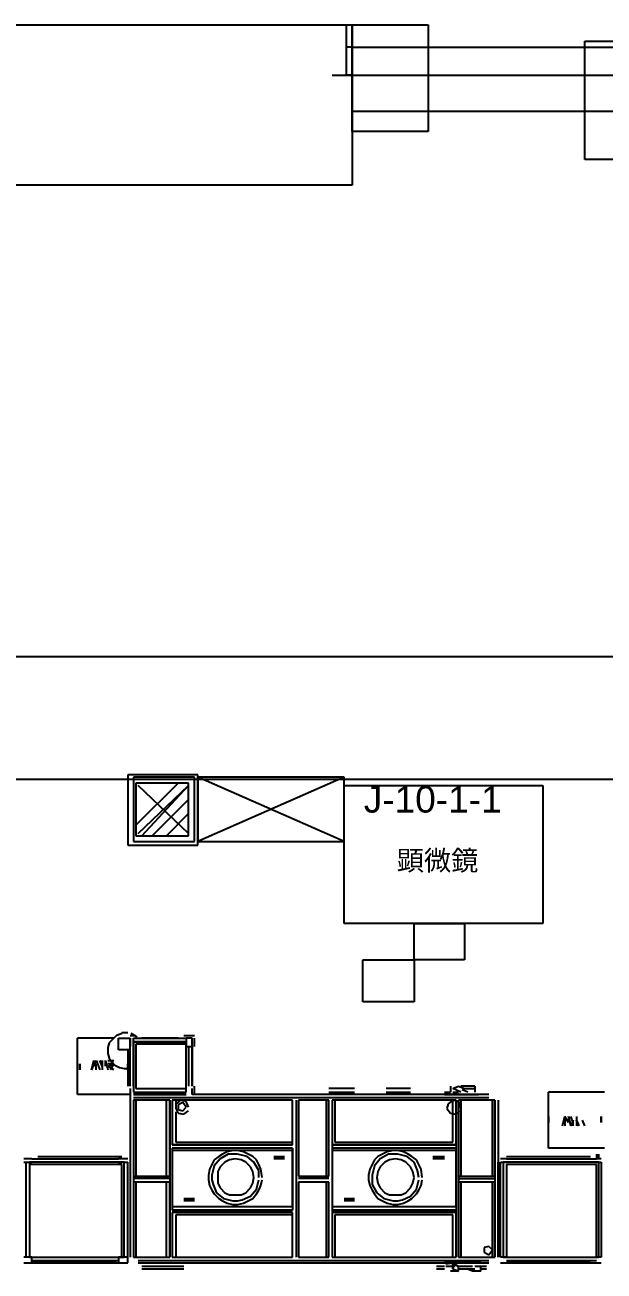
# Model space of a CAD drawing. Header units: millimetres. Extents: x 5 to 415, y 48 to 251.
# Drawn here: x 194.79 to 203.53, y 189.79 to 208.58 of the extents above; entities that cross this region are included whole.
import ezdxf

# ---------------------------------------------------------------- set-up
doc = ezdxf.new("R2010")
doc.units = ezdxf.units.MM
doc.layers.add('P', color=7, linetype='Continuous')
doc.layers.add('T', color=7, linetype='Continuous')

msp = doc.modelspace()

# ---------------------------------------------------------------- linework, layer by layer
at = {"layer": 'P'}
for points in [[(187.36, 208.58), (199.725, 208.58)], [(199.637, 207.821), (199.637, 208.58)], [(199.637, 208.58), (199.725, 208.58)], [(199.637, 208.245), (199.637, 208.58)], [(199.637, 208.58), (199.725, 208.58)], [(199.725, 208.58), (199.725, 207.821)], [(199.725, 206.975), (199.725, 208.58)], [(199.725, 208.58), (200.872, 208.58)], [(199.725, 208.58), (199.725, 206.163)], [(199.725, 208.58), (199.725, 208.245)], [(200.872, 208.58), (200.872, 206.975)], [(199.725, 208.245), (199.637, 208.245)], [(199.725, 207.275), (199.725, 208.245)], [(199.725, 208.245), (204.417, 208.245)], [(203.235, 206.551), (203.235, 208.333)], [(203.235, 208.333), (204.47, 208.333)], [(199.425, 207.821), (204.717, 207.821)], [(199.725, 207.821), (199.637, 207.821)], [(199.725, 207.733), (199.725, 207.91)], [(199.725, 207.91), (199.725, 207.733)], [(199.725, 207.821), (199.725, 207.821)], [(199.725, 207.821), (199.725, 207.821)], [(199.725, 207.821), (199.725, 207.821)], [(199.725, 207.821), (199.725, 207.821)], [(204.417, 207.275), (199.725, 207.275)], [(200.872, 206.975), (199.725, 206.975)], [(204.47, 206.551), (203.235, 206.551)], [(199.725, 206.163), (187.36, 206.163)], [(286.597, 199.055), (115.094, 199.055)], [(196.338, 197.273), (196.338, 196.215)], [(197.397, 197.273), (196.338, 197.273)], [(197.397, 196.215), (197.397, 197.273)], [(286.597, 197.203), (64.682, 197.203)], [(196.427, 197.238), (196.427, 196.268)], [(197.344, 197.238), (196.427, 197.238)], [(196.462, 196.515), (197.097, 197.15)], [(196.462, 197.15), (196.462, 196.356)], [(197.256, 197.15), (196.462, 197.15)], [(197.256, 196.391), (196.497, 197.115)], [(196.497, 196.391), (197.256, 197.115)], [(196.55, 196.356), (197.256, 197.115)], [(197.256, 196.356), (197.256, 197.15)], [(197.344, 196.268), (197.344, 197.238)], [(197.397, 197.238), (197.397, 196.268)], [(199.602, 197.238), (197.397, 197.238)], [(199.602, 197.238), (197.397, 196.268)], [(199.602, 196.268), (197.397, 197.238)], [(199.602, 196.268), (199.602, 197.238)], [(199.602, 195.033), (199.602, 197.115)], [(199.602, 197.115), (202.6, 197.115)], [(202.6, 197.115), (202.6, 195.033)], [(196.709, 196.356), (197.256, 196.903)], [(196.921, 196.356), (197.256, 196.691)], [(196.462, 196.356), (197.256, 196.356)], [(196.338, 196.215), (197.397, 196.215)], [(196.427, 196.268), (197.344, 196.268)], [(197.397, 196.268), (199.602, 196.268)], [(202.6, 195.033), (199.602, 195.033)], [(200.66, 194.486), (200.66, 195.033)], [(200.66, 195.033), (201.418, 195.033)], [(201.418, 195.033), (201.418, 194.486)], [(199.884, 193.851), (199.884, 194.486)], [(199.884, 194.486), (200.66, 194.486)], [(201.418, 194.486), (200.66, 194.486)], [(200.66, 194.486), (200.66, 193.851)], [(200.66, 193.851), (199.884, 193.851)], [(196.162, 193.34), (196.109, 193.287)], [(196.162, 193.34), (196.109, 193.287)], [(196.25, 193.375), (196.162, 193.34)], [(196.25, 193.375), (196.162, 193.34)], [(196.25, 193.393), (196.338, 193.393)], [(196.462, 193.34), (196.374, 193.34)], [(196.48, 193.322), (196.391, 193.375)], [(196.48, 193.322), (196.391, 193.375)], [(197.344, 193.34), (197.185, 193.34)], [(196.127, 193.305), (195.58, 193.305)], [(195.58, 192.458), (195.58, 193.305)], [(196.056, 193.234), (196.039, 193.163)], [(196.056, 193.234), (196.039, 193.163)], [(196.039, 193.163), (196.039, 193.075)], [(196.039, 193.163), (196.039, 193.075)], [(196.109, 193.287), (196.056, 193.234)], [(196.109, 193.287), (196.056, 193.234)], [(196.197, 193.128), (196.197, 193.305)], [(196.197, 193.305), (196.374, 193.305)], [(196.197, 193.305), (196.338, 193.305)], [(196.197, 193.305), (196.338, 193.305)], [(196.374, 193.128), (196.197, 193.128)], [(196.338, 193.128), (196.338, 192.581)], [(196.374, 193.305), (196.374, 193.181)], [(196.374, 193.093), (196.374, 193.305)], [(196.374, 192.581), (196.374, 193.181)], [(196.374, 192.581), (196.374, 193.181)], [(196.374, 192.581), (196.374, 193.181)], [(196.374, 192.581), (196.374, 193.181)], [(196.374, 192.581), (196.374, 193.181)], [(196.427, 193.181), (196.427, 193.305)], [(196.427, 193.305), (197.22, 193.305)], [(196.427, 193.252), (197.22, 193.252)], [(196.427, 193.252), (197.22, 193.252)], [(196.427, 193.252), (197.22, 193.252)], [(196.427, 193.252), (197.22, 193.252)], [(196.427, 193.252), (197.22, 193.252)], [(197.22, 193.252), (196.427, 193.252)], [(196.427, 193.252), (196.427, 192.493)], [(196.427, 192.581), (196.427, 193.181)], [(196.462, 193.216), (196.462, 192.546)], [(197.22, 193.216), (196.462, 193.216)], [(197.097, 193.305), (196.55, 193.305)], [(197.309, 193.305), (197.22, 193.305)], [(197.22, 193.305), (197.22, 193.181)], [(197.22, 192.493), (197.22, 193.252)], [(197.22, 192.546), (197.22, 193.216)], [(197.22, 193.181), (197.309, 193.181)], [(197.256, 193.181), (197.256, 192.581)], [(197.256, 193.181), (197.256, 192.581)], [(197.256, 193.181), (197.256, 192.581)], [(197.256, 193.181), (197.256, 192.581)], [(197.256, 193.181), (197.256, 192.581)], [(197.309, 193.181), (197.309, 193.305)], [(197.309, 192.581), (197.309, 193.252)], [(197.309, 193.181), (197.309, 192.581)], [(197.344, 193.181), (197.344, 193.305)], [(195.792, 192.828), (195.827, 192.969)], [(195.827, 192.969), (195.827, 192.881)], [(195.827, 192.881), (195.862, 192.969)], [(195.862, 192.969), (195.915, 192.828)], [(195.95, 192.881), (195.915, 192.969)], [(195.915, 192.969), (195.95, 192.881)], [(195.95, 192.881), (195.95, 192.969)], [(195.95, 192.969), (195.95, 192.828)], [(196.003, 192.881), (196.003, 192.969)], [(196.003, 192.969), (196.039, 192.828)], [(196.039, 193.075), (196.056, 193.005)], [(196.039, 193.075), (196.056, 193.005)], [(196.039, 192.969), (196.127, 192.969)], [(196.056, 193.005), (196.092, 192.952)], [(196.056, 193.005), (196.092, 192.952)], [(196.092, 192.952), (196.144, 192.899)], [(196.092, 192.952), (196.144, 192.899)], [(195.615, 192.917), (195.615, 192.828)], [(195.615, 192.828), (195.615, 192.917)], [(195.827, 192.917), (195.792, 192.828)], [(195.862, 192.828), (195.862, 192.917)], [(196.039, 192.881), (196.127, 192.917)], [(196.127, 192.917), (196.039, 192.917)], [(196.127, 192.828), (196.039, 192.881)], [(196.127, 192.917), (196.074, 192.828)], [(196.144, 192.899), (196.215, 192.864)], [(196.144, 192.899), (196.215, 192.864)], [(196.215, 192.864), (196.286, 192.846)], [(196.215, 192.864), (196.286, 192.846)], [(196.286, 192.846), (196.356, 192.846)], [(196.286, 192.846), (196.356, 192.846)], [(196.338, 192.917), (196.338, 192.828)], [(196.338, 192.828), (196.338, 192.917)], [(197.344, 192.458), (197.344, 192.581)], [(201.207, 192.581), (201.207, 192.493)], [(201.207, 192.581), (201.207, 192.493)], [(201.242, 192.546), (201.33, 192.581)], [(201.33, 192.581), (201.418, 192.546)], [(201.577, 192.581), (201.366, 192.581)], [(201.577, 192.581), (201.366, 192.581)], [(201.577, 192.581), (201.577, 192.493)], [(201.577, 192.581), (201.577, 192.493)], [(196.374, 192.458), (195.58, 192.458)], [(196.374, 192.546), (196.374, 192.37)], [(196.374, 192.37), (196.374, 190.006)], [(196.374, 192.37), (196.374, 190.006)], [(196.374, 192.37), (196.374, 190.006)], [(196.374, 192.37), (196.374, 190.006)], [(196.374, 192.37), (196.374, 190.006)], [(196.427, 192.493), (197.22, 192.493)], [(196.427, 192.493), (197.22, 192.493)], [(197.22, 192.458), (196.427, 192.458)], [(196.427, 192.458), (197.22, 192.458)], [(196.427, 192.458), (197.22, 192.458)], [(196.427, 192.458), (197.22, 192.458)], [(196.427, 192.458), (197.22, 192.458)], [(196.427, 192.458), (197.22, 192.458)], [(201.789, 192.405), (196.427, 192.405)], [(201.789, 192.405), (196.427, 192.405)], [(201.789, 192.405), (196.427, 192.405)], [(201.789, 192.405), (196.427, 192.405)], [(201.789, 192.405), (196.427, 192.405)], [(196.427, 192.37), (196.427, 190.006)], [(196.973, 192.37), (196.427, 192.37)], [(196.427, 192.37), (196.427, 191.223)], [(196.462, 192.546), (197.22, 192.546)], [(196.921, 192.37), (196.462, 192.37)], [(196.462, 192.37), (196.462, 191.223)], [(196.921, 191.223), (196.921, 192.37)], [(196.973, 192.37), (196.973, 190.006)], [(196.973, 192.37), (196.973, 190.006)], [(196.973, 192.37), (196.973, 190.006)], [(196.973, 192.37), (196.973, 190.006)], [(196.973, 192.37), (196.973, 190.006)], [(196.973, 191.223), (196.973, 192.37)], [(198.826, 192.37), (197.009, 192.37)], [(197.009, 192.37), (197.009, 191.699)], [(197.062, 192.37), (197.062, 192.282)], [(197.132, 192.37), (197.062, 192.317)], [(197.22, 192.352), (197.132, 192.37)], [(198.826, 192.37), (197.185, 192.37)], [(197.309, 192.458), (197.309, 192.546)], [(201.789, 192.458), (197.309, 192.458)], [(197.432, 192.458), (197.309, 192.458)], [(198.826, 191.699), (198.826, 192.37)], [(198.826, 191.735), (198.826, 192.37)], [(198.878, 192.37), (198.878, 190.006)], [(198.878, 192.37), (198.878, 190.006)], [(198.878, 192.37), (198.878, 190.006)], [(198.878, 192.37), (198.878, 190.006)], [(198.878, 192.37), (198.878, 190.006)], [(199.372, 192.37), (198.914, 192.37)], [(198.914, 192.37), (198.914, 191.223)], [(199.337, 192.37), (198.914, 192.37)], [(198.914, 192.37), (198.914, 191.223)], [(199.337, 191.223), (199.337, 192.37)], [(199.76, 192.546), (199.372, 192.546)], [(199.76, 192.546), (199.372, 192.546)], [(199.372, 192.493), (199.76, 192.493)], [(199.372, 191.223), (199.372, 192.37)], [(199.425, 192.37), (199.425, 190.006)], [(199.425, 192.37), (199.425, 190.006)], [(199.425, 192.37), (199.425, 190.006)], [(199.425, 192.37), (199.425, 190.006)], [(199.425, 192.37), (199.425, 190.006)], [(201.295, 192.37), (199.425, 192.37)], [(199.425, 192.37), (199.425, 191.699)], [(201.242, 192.37), (199.461, 192.37)], [(199.461, 192.37), (199.461, 191.735)], [(200.607, 192.546), (200.237, 192.546)], [(200.607, 192.546), (200.237, 192.546)], [(200.237, 192.493), (200.607, 192.493)], [(201.119, 192.493), (201.207, 192.493)], [(201.119, 192.458), (201.63, 192.458)], [(201.242, 192.37), (201.172, 192.317)], [(201.366, 192.493), (201.242, 192.546)], [(201.242, 192.493), (201.33, 192.493)], [(201.33, 192.352), (201.242, 192.37)], [(201.242, 191.735), (201.242, 192.37)], [(201.295, 192.37), (201.295, 190.006)], [(201.295, 192.37), (201.295, 190.006)], [(201.295, 192.37), (201.295, 190.006)], [(201.295, 192.37), (201.295, 190.006)], [(201.295, 191.699), (201.295, 192.37)], [(201.877, 192.37), (201.33, 192.37)], [(201.33, 192.37), (201.33, 191.223)], [(201.33, 192.37), (201.33, 190.006)], [(201.842, 192.37), (201.366, 192.37)], [(201.366, 192.37), (201.366, 191.223)], [(201.471, 192.493), (201.383, 192.528)], [(201.471, 192.493), (201.383, 192.528)], [(201.418, 192.546), (201.577, 192.546)], [(201.842, 191.223), (201.842, 192.37)], [(201.877, 191.223), (201.877, 192.37)], [(201.877, 192.37), (201.877, 190.006)], [(201.877, 192.37), (201.877, 190.006)], [(201.877, 192.37), (201.877, 190.006)], [(201.877, 192.37), (201.877, 190.006)], [(201.93, 192.37), (201.93, 190.006)], [(201.93, 192.37), (201.93, 190.006)], [(203.535, 192.493), (202.688, 192.493)], [(202.688, 191.647), (202.688, 192.493)], [(197.062, 192.317), (197.062, 192.246)], [(197.062, 192.246), (197.097, 192.176)], [(197.062, 192.193), (197.062, 191.735)], [(197.168, 192.334), (197.097, 192.299)], [(197.097, 192.299), (197.097, 192.229)], [(197.097, 192.229), (197.168, 192.211)], [(197.22, 192.264), (197.168, 192.334)], [(197.168, 192.211), (197.22, 192.264)], [(197.185, 192.158), (197.256, 192.211)], [(197.256, 192.264), (197.22, 192.352)], [(201.172, 192.317), (201.154, 192.246)], [(201.154, 192.246), (201.207, 192.176)], [(201.295, 192.158), (201.348, 192.211)], [(201.366, 192.264), (201.33, 192.352)], [(197.097, 192.176), (197.185, 192.158)], [(201.207, 192.176), (201.295, 192.158)], [(202.688, 192.123), (202.688, 192.035)], [(202.688, 192.035), (202.688, 192.123)], [(202.9, 191.982), (202.935, 192.123)], [(202.988, 192.035), (202.935, 192.123)], [(202.935, 192.123), (202.935, 191.982)], [(202.988, 192.123), (203.024, 191.982)], [(203.024, 191.982), (202.988, 192.123)], [(202.988, 192.123), (202.988, 192.035)], [(203.059, 192.035), (203.024, 192.123)], [(203.059, 192.07), (203.024, 191.982)], [(203.059, 191.982), (203.059, 192.07)], [(203.112, 192.123), (203.112, 191.982)], [(203.147, 191.982), (203.112, 192.07)], [(203.112, 192.07), (203.147, 191.982)], [(203.235, 191.982), (203.2, 192.07)], [(203.482, 192.123), (203.482, 192.035)], [(203.482, 192.035), (203.482, 192.123)], [(198.826, 191.699), (197.009, 191.699)], [(197.009, 191.699), (198.826, 191.699)], [(198.826, 191.647), (197.009, 191.647)], [(198.826, 191.647), (197.009, 191.647)], [(198.826, 191.647), (197.009, 191.647)], [(198.826, 191.647), (197.009, 191.647)], [(198.826, 191.647), (197.009, 191.647)], [(197.009, 191.647), (197.009, 190.712)], [(198.826, 191.647), (197.009, 191.647)], [(197.062, 191.735), (198.826, 191.735)], [(198.826, 191.647), (198.826, 190.712)], [(201.295, 191.699), (199.425, 191.699)], [(199.425, 191.699), (201.295, 191.699)], [(199.425, 191.647), (199.425, 190.712)], [(201.295, 191.647), (199.425, 191.647)], [(201.295, 191.647), (199.425, 191.647)], [(201.295, 191.647), (199.425, 191.647)], [(201.295, 191.647), (199.425, 191.647)], [(201.295, 191.647), (199.425, 191.647)], [(201.295, 191.647), (199.425, 191.647)], [(199.461, 191.735), (201.242, 191.735)], [(201.295, 191.647), (201.295, 190.712)], [(203.535, 191.647), (202.688, 191.647)], [(194.892, 191.488), (194.769, 191.488)], [(194.769, 191.435), (194.892, 191.435)], [(194.804, 190.006), (194.804, 191.435)], [(194.804, 190.006), (194.804, 191.435)], [(194.804, 190.006), (194.804, 191.435)], [(194.804, 190.006), (194.804, 191.435)], [(194.804, 190.006), (194.804, 191.435)], [(196.286, 191.435), (194.857, 191.435)], [(194.857, 191.435), (194.857, 190.006)], [(194.892, 191.488), (196.197, 191.488)], [(194.892, 191.488), (196.197, 191.488)], [(194.892, 191.488), (196.197, 191.488)], [(194.892, 191.488), (196.197, 191.488)], [(194.892, 191.488), (196.197, 191.488)], [(194.892, 191.488), (196.197, 191.488)], [(194.98, 191.523), (196.25, 191.523)], [(196.338, 191.488), (196.197, 191.488)], [(196.197, 191.435), (196.338, 191.435)], [(196.286, 190.006), (196.286, 191.435)], [(196.286, 190.006), (196.286, 191.435)], [(196.338, 190.006), (196.338, 191.435)], [(196.338, 190.006), (196.338, 191.435)], [(196.338, 190.006), (196.338, 191.435)], [(196.338, 190.006), (196.338, 191.435)], [(196.338, 190.006), (196.338, 191.435)], [(198.826, 191.611), (197.009, 191.611)], [(197.009, 191.611), (197.009, 190.765)], [(197.644, 191.47), (197.608, 191.4)], [(197.714, 191.523), (197.644, 191.47)], [(197.732, 191.488), (197.644, 191.382)], [(197.732, 191.488), (197.644, 191.382)], [(197.767, 191.558), (197.714, 191.523)], [(197.855, 191.558), (197.732, 191.488)], [(197.855, 191.558), (197.732, 191.488)], [(197.803, 191.435), (197.732, 191.364)], [(197.838, 191.594), (197.767, 191.558)], [(197.873, 191.47), (197.803, 191.435)], [(197.926, 191.611), (197.838, 191.594)], [(197.926, 191.558), (197.855, 191.558)], [(197.926, 191.558), (197.855, 191.558)], [(197.961, 191.488), (197.873, 191.47)], [(197.997, 191.611), (197.926, 191.611)], [(197.997, 191.558), (197.926, 191.558)], [(197.997, 191.558), (197.926, 191.558)], [(198.049, 191.47), (197.961, 191.488)], [(198.085, 191.594), (197.997, 191.611)], [(198.138, 191.523), (197.997, 191.558)], [(198.138, 191.523), (197.997, 191.558)], [(198.12, 191.435), (198.049, 191.47)], [(198.155, 191.558), (198.085, 191.594)], [(198.191, 191.364), (198.12, 191.435)], [(198.243, 191.435), (198.138, 191.523)], [(198.243, 191.435), (198.138, 191.523)], [(198.226, 191.523), (198.155, 191.558)], [(198.279, 191.47), (198.226, 191.523)], [(198.314, 191.311), (198.243, 191.435)], [(198.314, 191.311), (198.243, 191.435)], [(198.314, 191.4), (198.279, 191.47)], [(198.543, 191.523), (198.702, 191.523)], [(198.702, 191.488), (198.543, 191.488)], [(198.826, 190.765), (198.826, 191.611)], [(201.295, 191.611), (199.425, 191.611)], [(199.425, 191.611), (199.425, 190.765)], [(200.06, 191.47), (200.025, 191.4)], [(200.113, 191.523), (200.06, 191.47)], [(200.148, 191.488), (200.06, 191.382)], [(200.148, 191.488), (200.06, 191.382)], [(200.184, 191.558), (200.113, 191.523)], [(200.272, 191.558), (200.148, 191.488)], [(200.272, 191.558), (200.148, 191.488)], [(200.219, 191.435), (200.148, 191.364)], [(200.254, 191.594), (200.184, 191.558)], [(200.29, 191.47), (200.219, 191.435)], [(200.343, 191.611), (200.254, 191.594)], [(200.343, 191.558), (200.272, 191.558)], [(200.343, 191.558), (200.272, 191.558)], [(200.378, 191.488), (200.29, 191.47)], [(200.413, 191.611), (200.343, 191.611)], [(200.413, 191.558), (200.343, 191.558)], [(200.413, 191.558), (200.343, 191.558)], [(200.466, 191.47), (200.378, 191.488)], [(200.501, 191.594), (200.413, 191.611)], [(200.554, 191.523), (200.413, 191.558)], [(200.554, 191.523), (200.413, 191.558)], [(200.537, 191.435), (200.466, 191.47)], [(200.572, 191.558), (200.501, 191.594)], [(200.607, 191.364), (200.537, 191.435)], [(200.66, 191.435), (200.554, 191.523)], [(200.66, 191.435), (200.554, 191.523)], [(200.625, 191.523), (200.572, 191.558)], [(200.695, 191.47), (200.625, 191.523)], [(200.713, 191.311), (200.66, 191.435)], [(200.713, 191.311), (200.66, 191.435)], [(200.731, 191.4), (200.695, 191.47)], [(200.942, 191.523), (201.119, 191.523)], [(201.119, 191.488), (200.942, 191.488)], [(201.295, 190.765), (201.295, 191.611)], [(201.93, 190.006), (201.93, 191.435)], [(202.053, 191.488), (201.965, 191.488)], [(201.965, 190.006), (201.965, 191.435)], [(201.965, 190.006), (201.965, 191.435)], [(201.965, 190.006), (201.965, 191.435)], [(201.965, 190.006), (201.965, 191.435)], [(201.965, 190.006), (201.965, 191.435)], [(201.965, 191.435), (202.053, 191.435)], [(203.447, 191.435), (202.001, 191.435)], [(202.001, 191.435), (202.001, 190.006)], [(202.053, 191.523), (203.323, 191.523)], [(202.053, 191.488), (203.412, 191.488)], [(202.053, 191.488), (203.412, 191.488)], [(202.053, 191.488), (203.412, 191.488)], [(202.053, 191.488), (203.412, 191.488)], [(202.053, 191.488), (203.412, 191.488)], [(202.053, 191.488), (203.412, 191.488)], [(203.412, 191.558), (203.412, 191.488)], [(203.482, 191.488), (203.412, 191.488)], [(203.412, 191.435), (203.482, 191.435)], [(203.447, 191.488), (203.447, 191.558)], [(203.447, 190.006), (203.447, 191.435)], [(203.482, 191.435), (203.482, 190.006)], [(203.482, 191.435), (203.482, 190.006)], [(203.482, 191.435), (203.482, 190.006)], [(203.482, 191.435), (203.482, 190.006)], [(203.482, 191.435), (203.482, 190.006)], [(203.482, 191.435), (203.482, 190.006)], [(194.857, 191.4), (194.857, 190.006)], [(196.25, 191.4), (194.857, 191.4)], [(196.25, 190.006), (196.25, 191.4)], [(197.573, 191.329), (197.556, 191.241)], [(197.608, 191.4), (197.573, 191.329)], [(197.644, 191.382), (197.608, 191.241)], [(197.644, 191.382), (197.608, 191.241)], [(197.732, 191.364), (197.697, 191.294)], [(197.697, 191.294), (197.697, 191.206)], [(198.226, 191.294), (198.191, 191.364)], [(198.243, 191.206), (198.226, 191.294)], [(198.349, 191.329), (198.314, 191.4)], [(198.314, 191.206), (198.314, 191.311)], [(198.314, 191.206), (198.314, 191.311)], [(198.367, 191.206), (198.349, 191.329)], [(199.99, 191.329), (199.972, 191.241)], [(200.025, 191.4), (199.99, 191.329)], [(200.06, 191.382), (200.025, 191.241)], [(200.06, 191.382), (200.025, 191.241)], [(200.113, 191.294), (200.096, 191.206)], [(200.148, 191.364), (200.113, 191.294)], [(200.642, 191.294), (200.607, 191.364)], [(200.66, 191.206), (200.642, 191.294)], [(200.731, 191.206), (200.713, 191.311)], [(200.731, 191.206), (200.713, 191.311)], [(200.766, 191.329), (200.731, 191.4)], [(200.783, 191.206), (200.766, 191.329)], [(202.053, 191.4), (202.053, 190.006)], [(203.412, 191.4), (202.053, 191.4)], [(203.412, 190.006), (203.412, 191.4)], [(196.427, 191.223), (196.973, 191.223)], [(196.973, 191.188), (196.427, 191.188)], [(196.973, 191.188), (196.427, 191.188)], [(196.973, 191.188), (196.427, 191.188)], [(196.973, 191.188), (196.427, 191.188)], [(196.973, 191.188), (196.427, 191.188)], [(196.427, 191.135), (196.427, 190.006)], [(196.973, 191.135), (196.427, 191.135)], [(196.462, 191.223), (196.921, 191.223)], [(196.921, 191.135), (196.462, 191.135)], [(196.462, 191.135), (196.462, 190.006)], [(196.921, 190.006), (196.921, 191.135)], [(196.973, 190.006), (196.973, 191.135)], [(197.556, 191.241), (197.556, 191.17)], [(197.556, 191.17), (197.573, 191.082)], [(197.573, 191.082), (197.608, 191.012)], [(197.608, 191.241), (197.608, 191.17)], [(197.608, 191.241), (197.608, 191.17)], [(197.608, 191.17), (197.626, 191.1)], [(197.608, 191.17), (197.626, 191.1)], [(197.626, 191.1), (197.679, 190.976)], [(197.626, 191.1), (197.679, 190.976)], [(197.697, 191.206), (197.697, 191.117)], [(197.697, 191.117), (197.732, 191.047)], [(198.191, 191.047), (198.226, 191.117)], [(198.226, 191.117), (198.243, 191.206)], [(198.279, 191.029), (198.314, 191.17)], [(198.279, 191.029), (198.314, 191.17)], [(198.314, 191.012), (198.349, 191.082)], [(198.349, 191.082), (198.367, 191.17)], [(198.914, 191.223), (199.372, 191.223)], [(198.914, 191.223), (199.337, 191.223)], [(199.372, 191.188), (198.914, 191.188)], [(199.372, 191.188), (198.914, 191.188)], [(199.372, 191.188), (198.914, 191.188)], [(199.372, 191.188), (198.914, 191.188)], [(199.372, 191.188), (198.914, 191.188)], [(198.914, 191.135), (198.914, 190.006)], [(199.372, 191.135), (198.914, 191.135)], [(199.337, 191.135), (198.914, 191.135)], [(198.914, 191.135), (198.914, 190.006)], [(199.337, 190.006), (199.337, 191.135)], [(199.372, 190.006), (199.372, 191.135)], [(199.972, 191.241), (199.972, 191.17)], [(199.972, 191.17), (199.99, 191.082)], [(199.99, 191.082), (200.025, 191.012)], [(200.025, 191.241), (200.025, 191.17)], [(200.025, 191.241), (200.025, 191.17)], [(200.025, 191.17), (200.025, 191.1)], [(200.025, 191.17), (200.025, 191.1)], [(200.025, 191.1), (200.096, 190.976)], [(200.025, 191.1), (200.096, 190.976)], [(200.096, 191.206), (200.113, 191.117)], [(200.113, 191.117), (200.148, 191.047)], [(200.607, 191.047), (200.642, 191.117)], [(200.642, 191.117), (200.66, 191.206)], [(200.695, 191.029), (200.731, 191.17)], [(200.695, 191.029), (200.731, 191.17)], [(200.731, 191.012), (200.766, 191.082)], [(200.766, 191.082), (200.783, 191.17)], [(201.33, 191.223), (201.877, 191.223)], [(201.33, 191.188), (201.877, 191.188)], [(201.33, 191.188), (201.877, 191.188)], [(201.33, 191.188), (201.877, 191.188)], [(201.33, 191.188), (201.877, 191.188)], [(201.33, 191.188), (201.877, 191.188)], [(201.33, 191.135), (201.33, 190.006)], [(201.877, 191.135), (201.33, 191.135)], [(201.366, 191.223), (201.842, 191.223)], [(201.842, 191.135), (201.366, 191.135)], [(201.366, 191.135), (201.366, 190.006)], [(201.842, 190.006), (201.842, 191.135)], [(201.877, 190.006), (201.877, 191.135)], [(197.185, 190.888), (197.344, 190.888)], [(197.608, 191.012), (197.644, 190.959)], [(197.644, 190.959), (197.714, 190.888)], [(197.679, 190.976), (197.785, 190.888)], [(197.679, 190.976), (197.785, 190.888)], [(197.714, 190.888), (197.767, 190.853)], [(197.732, 191.047), (197.803, 190.976)], [(197.785, 190.888), (197.926, 190.853)], [(197.785, 190.888), (197.926, 190.853)], [(197.803, 190.976), (197.873, 190.941)], [(197.873, 190.941), (197.961, 190.941)], [(197.961, 190.941), (198.049, 190.941)], [(197.997, 190.853), (198.067, 190.87)], [(197.997, 190.853), (198.067, 190.87)], [(198.049, 190.941), (198.12, 190.976)], [(198.067, 190.87), (198.191, 190.923)], [(198.067, 190.87), (198.191, 190.923)], [(198.12, 190.976), (198.191, 191.047)], [(198.155, 190.853), (198.226, 190.888)], [(198.191, 190.923), (198.279, 191.029)], [(198.191, 190.923), (198.279, 191.029)], [(198.226, 190.888), (198.279, 190.959)], [(198.279, 190.959), (198.314, 191.012)], [(199.602, 190.888), (199.76, 190.888)], [(200.025, 191.012), (200.06, 190.959)], [(200.06, 190.959), (200.113, 190.888)], [(200.096, 190.976), (200.201, 190.888)], [(200.096, 190.976), (200.201, 190.888)], [(200.113, 190.888), (200.184, 190.853)], [(200.148, 191.047), (200.219, 190.976)], [(200.201, 190.888), (200.343, 190.853)], [(200.201, 190.888), (200.343, 190.853)], [(200.219, 190.976), (200.29, 190.941)], [(200.29, 190.941), (200.378, 190.941)], [(200.378, 190.941), (200.466, 190.941)], [(200.413, 190.853), (200.484, 190.87)], [(200.413, 190.853), (200.484, 190.87)], [(200.466, 190.941), (200.537, 190.976)], [(200.484, 190.87), (200.607, 190.923)], [(200.484, 190.87), (200.607, 190.923)], [(200.537, 190.976), (200.607, 191.047)], [(200.572, 190.853), (200.625, 190.888)], [(200.607, 190.923), (200.695, 191.029)], [(200.607, 190.923), (200.695, 191.029)], [(200.625, 190.888), (200.695, 190.959)], [(200.695, 190.959), (200.731, 191.012)], [(201.93, 190.5), (201.93, 191.012)], [(197.009, 190.765), (198.826, 190.765)], [(198.826, 190.712), (197.009, 190.712)], [(198.826, 190.712), (197.009, 190.712)], [(198.826, 190.712), (197.009, 190.712)], [(198.826, 190.712), (197.009, 190.712)], [(198.826, 190.712), (197.009, 190.712)], [(198.826, 190.712), (197.009, 190.712)], [(197.009, 190.712), (198.826, 190.712)], [(197.344, 190.853), (197.185, 190.853)], [(197.767, 190.853), (197.838, 190.818)], [(197.838, 190.818), (197.926, 190.8)], [(197.926, 190.853), (197.997, 190.853)], [(197.926, 190.853), (197.997, 190.853)], [(197.926, 190.8), (197.997, 190.8)], [(197.997, 190.8), (198.085, 190.818)], [(198.085, 190.818), (198.155, 190.853)], [(199.425, 190.765), (201.295, 190.765)], [(201.295, 190.712), (199.425, 190.712)], [(201.295, 190.712), (199.425, 190.712)], [(201.295, 190.712), (199.425, 190.712)], [(201.295, 190.712), (199.425, 190.712)], [(201.295, 190.712), (199.425, 190.712)], [(201.295, 190.712), (199.425, 190.712)], [(199.425, 190.712), (201.295, 190.712)], [(199.76, 190.853), (199.602, 190.853)], [(200.184, 190.853), (200.254, 190.818)], [(200.254, 190.818), (200.343, 190.8)], [(200.343, 190.853), (200.413, 190.853)], [(200.343, 190.853), (200.413, 190.853)], [(200.343, 190.8), (200.413, 190.8)], [(200.413, 190.8), (200.501, 190.818)], [(200.501, 190.818), (200.572, 190.853)], [(198.826, 190.676), (197.009, 190.676)], [(197.009, 190.676), (197.009, 190.006)], [(198.826, 190.641), (197.062, 190.641)], [(197.062, 190.641), (197.062, 190.006)], [(198.826, 190.006), (198.826, 190.676)], [(198.826, 190.006), (198.826, 190.641)], [(201.295, 190.676), (199.425, 190.676)], [(199.425, 190.676), (199.425, 190.006)], [(201.242, 190.641), (199.461, 190.641)], [(199.461, 190.641), (199.461, 190.006)], [(201.242, 190.006), (201.242, 190.641)], [(201.295, 190.006), (201.295, 190.676)], [(201.789, 190.165), (201.718, 190.147)], [(201.789, 190.165), (201.718, 190.147)], [(201.789, 190.165), (201.718, 190.147)], [(201.789, 190.165), (201.718, 190.147)], [(201.718, 190.147), (201.718, 190.077)], [(201.718, 190.147), (201.718, 190.077)], [(201.718, 190.147), (201.718, 190.077)], [(201.718, 190.147), (201.718, 190.077)], [(201.842, 190.112), (201.789, 190.165)], [(201.842, 190.112), (201.789, 190.165)], [(201.842, 190.112), (201.789, 190.165)], [(201.842, 190.112), (201.789, 190.165)], [(194.892, 190.006), (194.769, 190.006)], [(194.857, 190.006), (196.286, 190.006)], [(194.857, 190.006), (196.25, 190.006)], [(194.892, 189.918), (194.892, 190.006)], [(194.892, 189.953), (196.197, 189.953)], [(194.892, 189.953), (196.197, 189.953)], [(194.892, 189.953), (196.197, 189.953)], [(194.892, 189.953), (196.197, 189.953)], [(194.892, 189.953), (196.197, 189.953)], [(196.338, 190.006), (196.197, 190.006)], [(196.197, 190.006), (196.197, 189.918)], [(196.338, 189.918), (196.338, 190.006)], [(196.427, 190.006), (196.973, 190.006)], [(196.462, 190.006), (196.921, 190.006)], [(196.497, 189.953), (201.789, 189.953)], [(196.497, 189.953), (201.789, 189.953)], [(196.497, 189.953), (201.789, 189.953)], [(196.497, 189.953), (201.789, 189.953)], [(196.497, 189.953), (201.789, 189.953)], [(197.009, 190.006), (198.826, 190.006)], [(197.062, 190.006), (198.826, 190.006)], [(198.914, 190.006), (199.372, 190.006)], [(198.914, 190.006), (199.337, 190.006)], [(199.425, 190.006), (201.295, 190.006)], [(199.461, 190.006), (201.242, 190.006)], [(201.33, 190.006), (201.877, 190.006)], [(201.366, 190.006), (201.842, 190.006)], [(201.401, 189.953), (201.471, 189.918)], [(201.401, 189.953), (201.471, 189.918)], [(201.718, 190.077), (201.789, 190.041)], [(201.718, 190.077), (201.789, 190.041)], [(201.718, 190.077), (201.789, 190.041)], [(201.718, 190.077), (201.789, 190.041)], [(201.789, 190.041), (201.842, 190.112)], [(201.789, 190.041), (201.842, 190.112)], [(201.789, 190.041), (201.842, 190.112)], [(201.789, 190.041), (201.842, 190.112)], [(202.053, 190.006), (201.965, 190.006)], [(202.001, 190.006), (203.447, 190.006)], [(202.053, 190.006), (203.412, 190.006)], [(202.053, 189.953), (203.412, 189.953)], [(202.053, 189.953), (203.412, 189.953)], [(202.053, 189.953), (203.412, 189.953)], [(202.053, 189.953), (203.412, 189.953)], [(202.053, 189.953), (203.412, 189.953)], [(203.482, 190.006), (203.412, 190.006)], [(194.769, 189.918), (194.892, 189.918)], [(196.162, 189.918), (194.892, 189.918)], [(194.892, 189.918), (196.197, 189.918)], [(196.197, 189.918), (196.338, 189.918)], [(196.497, 189.918), (201.789, 189.918)], [(197.185, 189.865), (196.55, 189.865)], [(196.55, 189.83), (197.185, 189.83)], [(196.55, 189.83), (197.185, 189.83)], [(201.119, 189.865), (200.995, 189.865)], [(200.995, 189.83), (201.119, 189.83)], [(200.995, 189.83), (201.119, 189.83)], [(201.577, 189.918), (201.119, 189.918)], [(201.277, 189.918), (201.136, 189.9)], [(201.277, 189.865), (201.136, 189.865)], [(201.33, 189.794), (201.207, 189.794)], [(201.242, 189.918), (201.33, 189.865)], [(201.242, 189.918), (201.242, 189.83)], [(201.242, 189.83), (201.242, 189.918)], [(201.242, 189.83), (201.33, 189.794)], [(201.33, 189.794), (201.33, 189.865)], [(201.454, 189.865), (201.33, 189.865)], [(201.33, 189.83), (201.454, 189.83)], [(201.33, 189.83), (201.454, 189.83)], [(201.542, 189.865), (201.418, 189.865)], [(201.454, 189.83), (201.577, 189.83)], [(201.542, 189.794), (201.454, 189.83)], [(201.665, 189.794), (201.542, 189.794)], [(201.665, 189.918), (201.577, 189.918)], [(201.665, 189.918), (201.577, 189.918)], [(201.665, 189.865), (201.577, 189.865)], [(201.665, 189.794), (201.665, 189.865)], [(201.754, 189.865), (201.665, 189.865)], [(201.665, 189.83), (201.754, 189.83)], [(201.665, 189.83), (201.754, 189.83)], [(201.965, 189.918), (202.053, 189.918)], [(203.323, 189.918), (202.053, 189.918)], [(202.053, 189.918), (203.412, 189.918)], [(203.412, 189.918), (203.482, 189.918)]]:
    msp.add_lwpolyline(points, dxfattribs=at)

# ---------------------------------------------------------------- texts
at = {"layer": 'T', "attachment_point": 7}
for s, insert, char_height in [('{\\fArial|b0|i0|c0|p18;J-10-1-1}', (199.9, 196.7), 0.4), ('{\\fArial|b0|i0|c0|p18;顕微鏡}', (200.4, 195.8), 0.3)]:
    msp.add_mtext(s, dxfattribs=dict(at, insert=insert, char_height=char_height))

doc.saveas('drawing.dxf')
